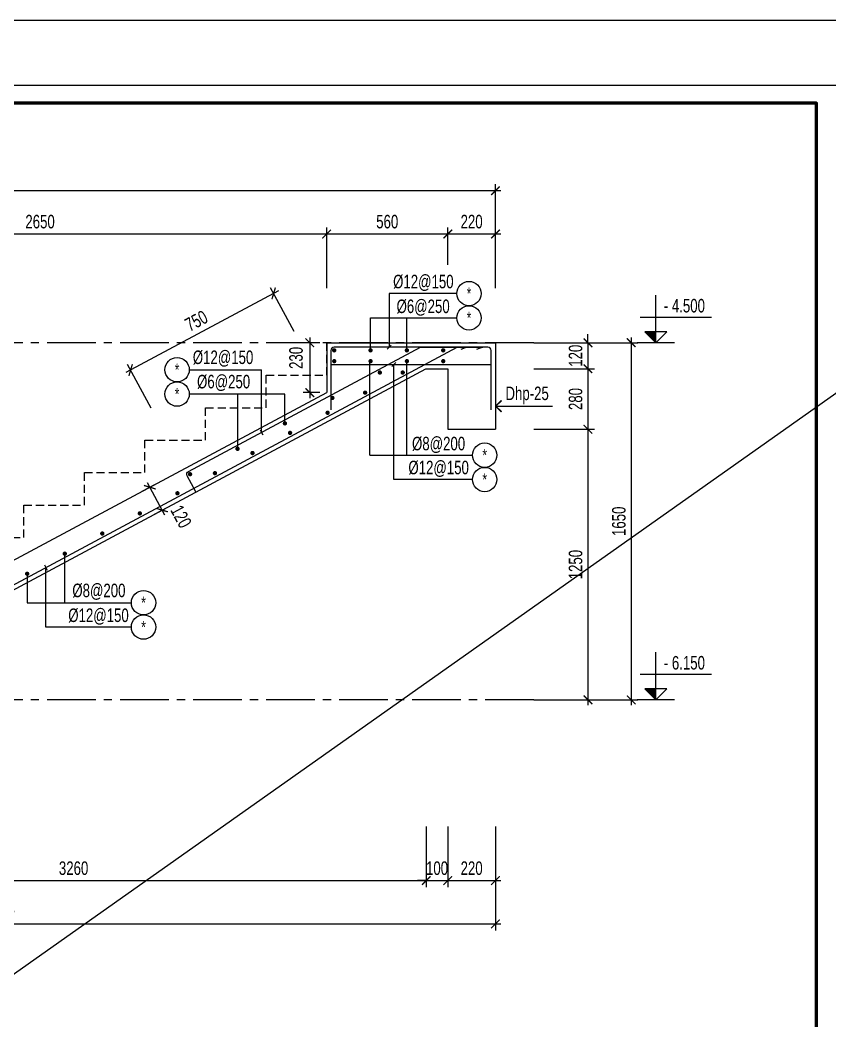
# Model space of a CAD drawing. Header units: millimetres. Extents: x -77370 to 109412, y -14880 to 214694.
# Drawn here: x 33832 to 41320, y 168025 to 177275 of the extents above; entities that cross this region are included whole.
import ezdxf
from ezdxf.enums import TextEntityAlignment as Align

# ---------------------------------------------------------------- set-up
doc = ezdxf.new("R2010")
doc.units = ezdxf.units.MM
doc.header["$LTSCALE"] = 300
doc.header["$MEASUREMENT"] = 0
doc.header["$PDMODE"] = 66
doc.linetypes.add('CENTER2', pattern=[1.125, 0.75, -0.125, 0.125, -0.125])
doc.linetypes.add('HIDDEN', pattern=[0.375, 0.25, -0.125])
doc.layers.get('0').update_dxf_attribs({"linetype": 'CONTINUOUS'})
doc.layers.get('DEFPOINTS').update_dxf_attribs({"linetype": 'CONTINUOUS'})
for name, color, linetype in [('CDC-KHUNGTEN', 7, 'CONTINUOUS'), ('CDC.01.AXIS', 160, 'CENTER2'), ('CDC.02.DIM', 1, 'CONTINUOUS'), ('CDC.03.BORDER', 3, 'CONTINUOUS'), ('CDC.04.HIDDEN', 8, 'HIDDEN'), ('CDC.05.STEEL', 4, 'CONTINUOUS'), ('CDC.06.TEXT', 2, 'CONTINUOUS'), ('CDC.11.NOTE', 8, 'CONTINUOUS'), ('CDC.14.STEELNUM', 2, 'CONTINUOUS'), ('KCS_SNODE', 6, 'CONTINUOUS')]:
    doc.layers.add(name, color=color, linetype=linetype)
doc.layers.add('KCS_Plotter', color=11, linetype='CONTINUOUS', plot=False)
doc.styles.add('KCS_SMTEXT', font='arial.ttf', dxfattribs={"width": 0.7})
doc.dimstyles.new('KCS_DIM25', dxfattribs={"dimscale": 2, "dimtxt": 62.5, "dimasz": 40, "dimexe": 30, "dimexo": 0, "dimgap": 25, "dimtad": 1, "dimdec": 0, "dimlfac": 0.5, "dimzin": 13, "dimdsep": 46, "dimtxsty": 'KCS_SMTEXT', "dimblk": 'ARCHTICK', "dimcen": 0, "dimdle": 25, "dimclrd": 1, "dimclre": 1, "dimclrt": 2, "dimadec": 0, "dimazin": 0, "dimtfac": 1, "dimtdec": 0, "dimtix": 1, "dimtmove": 2, "dimatfit": 3, "dimfxl": 1, "dimtolj": 1, "dimtzin": 13, "dimarcsym": 0})

# ---------------------------------------------------------------- blocks, each defined once
blk = doc.blocks.new('_ArchTick')
at = {"color": 0, "linetype": 'ByBlock', "const_width": 0.15}
blk.add_lwpolyline([(-0.5, -0.5), (0.5, 0.5)], dxfattribs=at)
blk = doc.blocks.new('*D593')
at = {"layer": 'CDC.02.DIM', "color": 1, "lineweight": -2, "transparency": 16777216}
for p, q in [((31066.9, 169822.3), (31066.9, 169262.3)), ((37587.6, 169822.3), (37587.6, 169262.3)), ((31016.9, 169322.3), (37637.6, 169322.3))]:
    blk.add_line(p, q, dxfattribs=at)
at = {"layer": 'DEFPOINTS', "color": 0, "transparency": 16777216}
for p in [(31066.9, 169822.3), (37587.6, 169822.3), (37587.6, 169322.3)]:
    blk.add_point(p, dxfattribs=at)
at = {"layer": 'CDC.02.DIM', "color": 1, "lineweight": -2, "transparency": 16777216, "xscale": 80, "yscale": 80, "zscale": 80, "rotation": 180}
blk.add_blockref('_ArchTick', (31066.9, 169322.3), dxfattribs=at)
at = {"layer": 'CDC.02.DIM', "color": 1, "lineweight": -2, "transparency": 16777216, "xscale": 80, "yscale": 80, "zscale": 80}
blk.add_blockref('_ArchTick', (37587.6, 169322.3), dxfattribs=at)
at = {"layer": 'CDC.02.DIM', "color": 2, "transparency": 16777216, "insert": (34327.3, 169436.2), "char_height": 125, "attachment_point": 5, "style": 'KCS_SMTEXT'}
blk.add_mtext('\\A1;3260', dxfattribs=at)
blk = doc.blocks.new('*D594')
at = {"layer": 'CDC.02.DIM', "color": 1, "lineweight": -2, "transparency": 16777216}
for p, q in [((29066.9, 169822.3), (29066.9, 168862.3)), ((38226.9, 169822.3), (38226.9, 168862.3)), ((29016.9, 168922.3), (38276.9, 168922.3))]:
    blk.add_line(p, q, dxfattribs=at)
at = {"layer": 'DEFPOINTS', "color": 0, "transparency": 16777216}
for p in [(29066.9, 169822.3), (38226.9, 169822.3), (38226.9, 168922.3)]:
    blk.add_point(p, dxfattribs=at)
at = {"layer": 'CDC.02.DIM', "color": 1, "lineweight": -2, "transparency": 16777216, "xscale": 80, "yscale": 80, "zscale": 80, "rotation": 180}
blk.add_blockref('_ArchTick', (29066.9, 168922.3), dxfattribs=at)
at = {"layer": 'CDC.02.DIM', "color": 1, "lineweight": -2, "transparency": 16777216, "xscale": 80, "yscale": 80, "zscale": 80}
blk.add_blockref('_ArchTick', (38226.9, 168922.3), dxfattribs=at)
at = {"layer": 'CDC.02.DIM', "color": 2, "transparency": 16777216, "insert": (33646.9, 169036.2), "char_height": 125, "attachment_point": 5, "style": 'KCS_SMTEXT'}
blk.add_mtext('\\A1;4580', dxfattribs=at)
blk = doc.blocks.new('*D595')
at = {"layer": 'CDC.02.DIM', "color": 1, "lineweight": -2, "transparency": 16777216}
for p, q in [((36220.8, 174772.5), (34810.5, 174016.9)), ((36365.7, 174396.3), (36148.4, 174801.7)), ((35043.4, 173687.9), (34826.2, 174093.4))]:
    blk.add_line(p, q, dxfattribs=at)
at = {"layer": 'DEFPOINTS', "color": 0, "transparency": 16777216}
for p in [(36365.7, 174396.3), (34854.5, 174040.5), (35043.4, 173687.9)]:
    blk.add_point(p, dxfattribs=at)
at = {"layer": 'CDC.02.DIM', "color": 1, "lineweight": -2, "transparency": 16777216, "xscale": 80, "yscale": 80, "zscale": 80}
for p, rotation in [((36176.8, 174748.8), 28.17859010323966), ((34854.5, 174040.5), 208.1785901032396)]:
    blk.add_blockref('_ArchTick', p, dxfattribs=dict(at, rotation=rotation))
at = {"layer": 'CDC.02.DIM', "color": 2, "transparency": 16777216, "insert": (35461.9, 174495), "char_height": 125, "attachment_point": 5, "rotation": 28.17859, "style": 'KCS_SMTEXT'}
blk.add_mtext('\\A1;750', dxfattribs=at)
blk = doc.blocks.new('*D599')
at = {"layer": 'CDC.02.DIM', "color": 1, "lineweight": -2, "transparency": 16777216}
for p, q in [((39082.3, 173542.7), (39082.3, 170942.7)), ((38582.3, 173492.7), (39142.3, 173492.7)), ((38582.3, 170992.7), (39142.3, 170992.7))]:
    blk.add_line(p, q, dxfattribs=at)
at = {"layer": 'DEFPOINTS', "color": 0, "transparency": 16777216}
for p in [(38582.3, 173492.7), (38582.3, 170992.7), (39082.3, 170992.7)]:
    blk.add_point(p, dxfattribs=at)
at = {"layer": 'CDC.02.DIM', "color": 1, "lineweight": -2, "transparency": 16777216, "xscale": 80, "yscale": 80, "zscale": 80}
for p, rotation in [((39082.3, 173492.7), 90), ((39082.3, 170992.7), 270)]:
    blk.add_blockref('_ArchTick', p, dxfattribs=dict(at, rotation=rotation))
at = {"layer": 'CDC.02.DIM', "color": 2, "transparency": 16777216, "insert": (38968.5, 172242.7), "char_height": 125, "attachment_point": 5, "rotation": 90, "style": 'KCS_SMTEXT'}
blk.add_mtext('\\A1;1250', dxfattribs=at)
blk = doc.blocks.new('*D600')
at = {"layer": 'CDC.02.DIM', "color": 1, "lineweight": -2, "transparency": 16777216}
for p, q in [((38582.3, 174292.7), (39542.3, 174292.7)), ((39482.3, 174342.7), (39482.3, 170942.7)), ((38582.3, 170992.7), (39542.3, 170992.7))]:
    blk.add_line(p, q, dxfattribs=at)
at = {"layer": 'DEFPOINTS', "color": 0, "transparency": 16777216}
for p in [(38582.3, 174292.7), (38582.3, 170992.7), (39482.3, 170992.7)]:
    blk.add_point(p, dxfattribs=at)
at = {"layer": 'CDC.02.DIM', "color": 1, "lineweight": -2, "transparency": 16777216, "xscale": 80, "yscale": 80, "zscale": 80}
for p, rotation in [((39482.3, 174292.7), 90), ((39482.3, 170992.7), 270)]:
    blk.add_blockref('_ArchTick', p, dxfattribs=dict(at, rotation=rotation))
at = {"layer": 'CDC.02.DIM', "color": 2, "transparency": 16777216, "insert": (39368.5, 172642.7), "char_height": 125, "attachment_point": 5, "rotation": 90, "style": 'KCS_SMTEXT'}
blk.add_mtext('\\A1;1650', dxfattribs=at)
blk = doc.blocks.new('*D601')
at = {"layer": 'CDC.02.DIM', "color": 1, "lineweight": -2, "transparency": 16777216}
for p, q in [((38582.3, 174292.7), (39142.3, 174292.7)), ((39082.3, 174292.7), (39082.3, 174372.7)), ((39082.3, 174292.7), (39082.3, 174052.7)), ((38582.3, 174052.7), (39142.3, 174052.7)), ((39082.3, 174052.7), (39082.3, 173972.7))]:
    blk.add_line(p, q, dxfattribs=at)
at = {"layer": 'DEFPOINTS', "color": 0, "transparency": 16777216}
for p in [(38582.3, 174292.7), (38582.3, 174052.7), (39082.3, 174052.7)]:
    blk.add_point(p, dxfattribs=at)
at = {"layer": 'CDC.02.DIM', "color": 1, "lineweight": -2, "transparency": 16777216, "xscale": 80, "yscale": 80, "zscale": 80}
for p, rotation in [((39082.3, 174292.7), 270), ((39082.3, 174052.7), 90)]:
    blk.add_blockref('_ArchTick', p, dxfattribs=dict(at, rotation=rotation))
at = {"layer": 'CDC.02.DIM', "color": 2, "transparency": 16777216, "insert": (38968.5, 174172.7), "char_height": 125, "attachment_point": 5, "rotation": 90, "style": 'KCS_SMTEXT'}
blk.add_mtext('\\A1;120', dxfattribs=at)
blk = doc.blocks.new('*D602')
at = {"layer": 'CDC.02.DIM', "color": 1, "lineweight": -2, "transparency": 16777216}
for p, q in [((39082.3, 174102.7), (39082.3, 173442.7)), ((38582.3, 174052.7), (39142.3, 174052.7)), ((38582.3, 173492.7), (39142.3, 173492.7))]:
    blk.add_line(p, q, dxfattribs=at)
at = {"layer": 'DEFPOINTS', "color": 0, "transparency": 16777216}
for p in [(38582.3, 174052.7), (38582.3, 173492.7), (39082.3, 173492.7)]:
    blk.add_point(p, dxfattribs=at)
at = {"layer": 'CDC.02.DIM', "color": 1, "lineweight": -2, "transparency": 16777216, "xscale": 80, "yscale": 80, "zscale": 80}
for p, rotation in [((39082.3, 174052.7), 90), ((39082.3, 173492.7), 270)]:
    blk.add_blockref('_ArchTick', p, dxfattribs=dict(at, rotation=rotation))
at = {"layer": 'CDC.02.DIM', "color": 2, "transparency": 16777216, "insert": (38968.5, 173772.7), "char_height": 125, "attachment_point": 5, "rotation": 90, "style": 'KCS_SMTEXT'}
blk.add_mtext('\\A1;280', dxfattribs=at)
blk = doc.blocks.new('*D606')
at = {"layer": 'CDC.02.DIM', "color": 1, "lineweight": -2, "transparency": 16777216}
for p, q in [((38276.9, 175697.7), (27816.9, 175697.7)), ((27866.9, 174797.7), (27866.9, 175757.7)), ((38226.9, 174797.7), (38226.9, 175757.7))]:
    blk.add_line(p, q, dxfattribs=at)
at = {"layer": 'DEFPOINTS', "color": 0, "transparency": 16777216}
for p in [(27866.9, 175697.7), (27866.9, 174797.7), (38226.9, 174797.7)]:
    blk.add_point(p, dxfattribs=at)
at = {"layer": 'CDC.02.DIM', "color": 1, "lineweight": -2, "transparency": 16777216, "xscale": 80, "yscale": 80, "zscale": 80, "rotation": 180}
blk.add_blockref('_ArchTick', (27866.9, 175697.7), dxfattribs=at)
at = {"layer": 'CDC.02.DIM', "color": 1, "lineweight": -2, "transparency": 16777216, "xscale": 80, "yscale": 80, "zscale": 80}
blk.add_blockref('_ArchTick', (38226.9, 175697.7), dxfattribs=at)
at = {"layer": 'CDC.02.DIM', "color": 2, "transparency": 16777216, "insert": (33046.9, 175811.6), "char_height": 125, "attachment_point": 5, "style": 'KCS_SMTEXT'}
blk.add_mtext('\\A1;5180', dxfattribs=at)
blk = doc.blocks.new('*D608')
at = {"layer": 'CDC.02.DIM', "color": 1, "lineweight": -2, "transparency": 16777216}
for p, q in [((36666.9, 175012.9), (36666.9, 175357.7)), ((37786.9, 175012.9), (37786.9, 175357.7)), ((37836.9, 175297.7), (36616.9, 175297.7))]:
    blk.add_line(p, q, dxfattribs=at)
at = {"layer": 'DEFPOINTS', "color": 0, "transparency": 16777216}
for p in [(36666.9, 175297.7), (36666.9, 175012.9), (37786.9, 175012.9)]:
    blk.add_point(p, dxfattribs=at)
at = {"layer": 'CDC.02.DIM', "color": 1, "lineweight": -2, "transparency": 16777216, "xscale": 80, "yscale": 80, "zscale": 80, "rotation": 180}
blk.add_blockref('_ArchTick', (36666.9, 175297.7), dxfattribs=at)
at = {"layer": 'CDC.02.DIM', "color": 1, "lineweight": -2, "transparency": 16777216, "xscale": 80, "yscale": 80, "zscale": 80}
blk.add_blockref('_ArchTick', (37786.9, 175297.7), dxfattribs=at)
at = {"layer": 'CDC.02.DIM', "color": 2, "transparency": 16777216, "insert": (37226.9, 175411.6), "char_height": 125, "attachment_point": 5, "style": 'KCS_SMTEXT'}
blk.add_mtext('\\A1;560', dxfattribs=at)
blk = doc.blocks.new('*D517')
at = {"layer": 'CDC.02.DIM', "color": 1, "lineweight": -2, "transparency": 16777216}
for p, q in [((35008.2, 173002), (35168.7, 172702.3)), ((34961.9, 172920.5), (35084.7, 172986.3)), ((35075.3, 172708.9), (35198, 172774.7))]:
    blk.add_line(p, q, dxfattribs=at)
at = {"layer": 'DEFPOINTS', "color": 0, "transparency": 16777216}
for p in [(34961.9, 172920.5), (35145.1, 172746.4), (35075.3, 172708.9)]:
    blk.add_point(p, dxfattribs=at)
at = {"layer": 'CDC.02.DIM', "color": 1, "lineweight": -2, "transparency": 16777216, "xscale": 80, "yscale": 80, "zscale": 80}
for p, rotation in [((35031.8, 172957.9), 118.17859010996), ((35145.1, 172746.4), 298.17859010996)]:
    blk.add_blockref('_ArchTick', p, dxfattribs=dict(at, rotation=rotation))
at = {"layer": 'CDC.02.DIM', "color": 2, "transparency": 16777216, "insert": (35320.6, 172686.3), "char_height": 125, "attachment_point": 5, "rotation": 298.17859, "style": 'KCS_SMTEXT'}
blk.add_mtext('\\A1;120', dxfattribs=at)
blk = doc.blocks.new('*D520')
at = {"layer": 'CDC.02.DIM', "color": 1, "lineweight": -2, "transparency": 16777216}
for p, q in [((37587.6, 169822.3), (37587.6, 169262.3)), ((37786.9, 169822.3), (37786.9, 169262.3)), ((37587.6, 169322.3), (37507.6, 169322.3)), ((37587.6, 169322.3), (37786.9, 169322.3)), ((37786.9, 169322.3), (37866.9, 169322.3))]:
    blk.add_line(p, q, dxfattribs=at)
at = {"layer": 'DEFPOINTS', "color": 0, "transparency": 16777216}
for p in [(37587.6, 169822.3), (37786.9, 169822.3), (37786.9, 169322.3)]:
    blk.add_point(p, dxfattribs=at)
at = {"layer": 'CDC.02.DIM', "color": 1, "lineweight": -2, "transparency": 16777216, "xscale": 80, "yscale": 80, "zscale": 80}
blk.add_blockref('_ArchTick', (37587.6, 169322.3), dxfattribs=at)
at = {"layer": 'CDC.02.DIM', "color": 1, "lineweight": -2, "transparency": 16777216, "xscale": 80, "yscale": 80, "zscale": 80, "rotation": 180}
blk.add_blockref('_ArchTick', (37786.9, 169322.3), dxfattribs=at)
at = {"layer": 'CDC.02.DIM', "color": 2, "transparency": 16777216, "insert": (37687.3, 169436.2), "char_height": 125, "attachment_point": 5, "style": 'KCS_SMTEXT'}
blk.add_mtext('\\A1;100', dxfattribs=at)
blk = doc.blocks.new('*D521')
at = {"layer": 'CDC.02.DIM', "color": 1, "lineweight": -2, "transparency": 16777216}
for p, q in [((37786.9, 169822.3), (37786.9, 169262.3)), ((38226.9, 169822.3), (38226.9, 169262.3)), ((37736.9, 169322.3), (38276.9, 169322.3))]:
    blk.add_line(p, q, dxfattribs=at)
at = {"layer": 'DEFPOINTS', "color": 0, "transparency": 16777216}
for p in [(37786.9, 169822.3), (38226.9, 169822.3), (38226.9, 169322.3)]:
    blk.add_point(p, dxfattribs=at)
at = {"layer": 'CDC.02.DIM', "color": 1, "lineweight": -2, "transparency": 16777216, "xscale": 80, "yscale": 80, "zscale": 80, "rotation": 180}
blk.add_blockref('_ArchTick', (37786.9, 169322.3), dxfattribs=at)
at = {"layer": 'CDC.02.DIM', "color": 1, "lineweight": -2, "transparency": 16777216, "xscale": 80, "yscale": 80, "zscale": 80}
blk.add_blockref('_ArchTick', (38226.9, 169322.3), dxfattribs=at)
at = {"layer": 'CDC.02.DIM', "color": 2, "transparency": 16777216, "insert": (38006.9, 169436.2), "char_height": 125, "attachment_point": 5, "style": 'KCS_SMTEXT'}
blk.add_mtext('\\A1;220', dxfattribs=at)
blk = doc.blocks.new('*D522')
at = {"layer": 'CDC.02.DIM', "color": 1, "lineweight": -2, "transparency": 16777216}
for p, q in [((37786.9, 175012.9), (37786.9, 175357.7)), ((38226.9, 175012.9), (38226.9, 175357.7)), ((38276.9, 175297.7), (37736.9, 175297.7))]:
    blk.add_line(p, q, dxfattribs=at)
at = {"layer": 'DEFPOINTS', "color": 0, "transparency": 16777216}
for p in [(37786.9, 175297.7), (37786.9, 175012.9), (38226.9, 175012.9)]:
    blk.add_point(p, dxfattribs=at)
at = {"layer": 'CDC.02.DIM', "color": 1, "lineweight": -2, "transparency": 16777216, "xscale": 80, "yscale": 80, "zscale": 80, "rotation": 180}
blk.add_blockref('_ArchTick', (37786.9, 175297.7), dxfattribs=at)
at = {"layer": 'CDC.02.DIM', "color": 1, "lineweight": -2, "transparency": 16777216, "xscale": 80, "yscale": 80, "zscale": 80}
blk.add_blockref('_ArchTick', (38226.9, 175297.7), dxfattribs=at)
at = {"layer": 'CDC.02.DIM', "color": 2, "transparency": 16777216, "insert": (38006.9, 175411.6), "char_height": 125, "attachment_point": 5, "style": 'KCS_SMTEXT'}
blk.add_mtext('\\A1;220', dxfattribs=at)
blk = doc.blocks.new('*D523')
at = {"layer": 'CDC.02.DIM', "color": 1, "lineweight": -2, "transparency": 16777216}
for p, q in [((31367.4, 174797.7), (31367.4, 175357.7)), ((36666.9, 174797.7), (36666.9, 175357.7)), ((36716.9, 175297.7), (31317.4, 175297.7))]:
    blk.add_line(p, q, dxfattribs=at)
at = {"layer": 'DEFPOINTS', "color": 0, "transparency": 16777216}
for p in [(31367.4, 175297.7), (31367.4, 174797.7), (36666.9, 174797.7)]:
    blk.add_point(p, dxfattribs=at)
at = {"layer": 'CDC.02.DIM', "color": 1, "lineweight": -2, "transparency": 16777216, "xscale": 80, "yscale": 80, "zscale": 80, "rotation": 180}
blk.add_blockref('_ArchTick', (31367.4, 175297.7), dxfattribs=at)
at = {"layer": 'CDC.02.DIM', "color": 1, "lineweight": -2, "transparency": 16777216, "xscale": 80, "yscale": 80, "zscale": 80}
blk.add_blockref('_ArchTick', (36666.9, 175297.7), dxfattribs=at)
at = {"layer": 'CDC.02.DIM', "color": 2, "transparency": 16777216, "insert": (34017.2, 175411.6), "char_height": 125, "attachment_point": 5, "style": 'KCS_SMTEXT'}
blk.add_mtext('\\A1;2650', dxfattribs=at)
blk = doc.blocks.new('*D568')
at = {"layer": 'CDC.02.DIM', "color": 1, "lineweight": -2, "transparency": 16777216}
for p, q in [((36603.7, 174292.7), (36450.3, 174292.7)), ((36510.3, 174342.7), (36510.3, 173781.9)), ((36603.7, 173831.9), (36450.3, 173831.9))]:
    blk.add_line(p, q, dxfattribs=at)
at = {"layer": 'DEFPOINTS', "color": 0, "transparency": 16777216}
for p in [(36603.7, 174292.7), (36510.3, 173831.9), (36603.7, 173831.9)]:
    blk.add_point(p, dxfattribs=at)
at = {"layer": 'CDC.02.DIM', "color": 1, "lineweight": -2, "transparency": 16777216, "xscale": 80, "yscale": 80, "zscale": 80}
for p, rotation in [((36510.3, 174292.7), 90), ((36510.3, 173831.9), 270)]:
    blk.add_blockref('_ArchTick', p, dxfattribs=dict(at, rotation=rotation))
at = {"layer": 'CDC.02.DIM', "color": 2, "transparency": 16777216, "insert": (36384, 174153.1), "char_height": 125, "attachment_point": 5, "rotation": 90, "style": 'KCS_SMTEXT'}
blk.add_mtext('\\A1;230', dxfattribs=at)
blk = doc.blocks.new('Khung tên chuẩn')
at = {"layer": 'CDC-KHUNGTEN', "color": 8}
blk.add_lwpolyline([(75096, 1100), (83000, 1100), (83000, 58300), (3000, 58300), (3000, 1100), (75096, 1100)], dxfattribs=at)
at = {"layer": 'CDC-KHUNGTEN', "color": 255, "lineweight": 60}
blk.add_lwpolyline([(74900, 1400), (74900, 58000), (3300, 58000), (3300, 1400), (74900, 1400)], close=True, dxfattribs=at)
at = {"layer": 'DEFPOINTS', "color": 1, "ltscale": 0.2}
blk.add_lwpolyline([(0, 0), (0, 59400), (84100, 59400), (84100, 0), (0, 0)], close=True, dxfattribs=at)

msp = doc.modelspace()

# ---------------------------------------------------------------- linework, layer by layer
at = {"layer": 'CDC.01.AXIS', "ltscale": 2}
for p, q in [((38582.3, 174292.7), (27241.2, 174292.7)), ((38582.3, 170992.7), (27241.2, 170992.7))]:
    msp.add_line(p, q, dxfattribs=at)
at = {"layer": 'CDC.02.DIM'}
for p, q in [((39710.5, 174292.7), (39710.5, 174733.9)), ((40224.2, 174526.2), (39566.6, 174526.2)), ((39811.2, 174393.4), (39609.8, 174393.4)), ((39710.5, 174292.7), (39609.8, 174393.4)), ((39710.5, 174292.7), (39811.2, 174393.4)), ((39883.7, 174292.7), (39537.3, 174292.7)), ((39710.5, 170992.7), (39710.5, 171433.9)), ((40224.2, 171226.2), (39566.6, 171226.2)), ((39811.2, 171093.4), (39609.8, 171093.4)), ((39710.5, 170992.7), (39609.8, 171093.4)), ((39710.5, 170992.7), (39811.2, 171093.4)), ((39883.7, 170992.7), (39537.3, 170992.7))]:
    msp.add_line(p, q, dxfattribs=at)
for points in [[(39609.8, 174393.4), (39710.5, 174292.7), (39710.5, 174393.4)], [(39609.8, 171093.4), (39710.5, 170992.7), (39710.5, 171093.4)]]:
    msp.add_solid(points, dxfattribs=at)
at = {"layer": 'CDC.03.BORDER'}
for p, q in [((36666.9, 174292.7), (36666.9, 173833.9)), ((36666.9, 174292.7), (38226.9, 174292.7)), ((38226.9, 174292.7), (38226.9, 173492.7)), ((31066.9, 170561.6), (37583.6, 174052.7)), ((37583.6, 174052.7), (37786.9, 174052.7)), ((37786.9, 174052.7), (37786.9, 173492.7)), ((31363.4, 170992.7), (36666.9, 173833.9)), ((37786.9, 173492.7), (38226.9, 173492.7))]:
    msp.add_line(p, q, dxfattribs=at)
at = {"layer": 'CDC.04.HIDDEN'}
msp.add_lwpolyline([(31066.9, 170992.7), (31066.9, 171292.7), (31626.9, 171292.7), (31626.9, 171592.7), (32186.9, 171592.7), (32186.9, 171892.7), (32746.9, 171892.7), (32746.9, 172192.7), (33306.9, 172192.7), (33306.9, 172492.7), (33866.9, 172492.7), (33866.9, 172792.7), (34426.9, 172792.7), (34426.9, 173092.7), (34986.9, 173092.7), (34986.9, 173392.7), (35546.9, 173392.7), (35546.9, 173692.7), (36106.9, 173692.7), (36106.9, 173992.7), (36666.9, 173992.7), (36666.9, 174292.7)], dxfattribs=at)
at = {"layer": 'CDC.05.STEEL'}
msp.add_line((36706.9, 174092.7), (38186.9, 174092.7), dxfattribs=at)
msp.add_lwpolyline([(30706.9, 170414.1), (37872.3, 174252.7), (38111.2, 174252.7), (38053.4, 174229.2)], dxfattribs=at)
for points in [[(35458, 172914), (35377.8, 173063.8, -0.414214), (35390, 173104.5), (37533.4, 174252.7), (37964.1, 174252.7), (37906.3, 174229.2)], [(38186.9, 173673.1), (38186.9, 174222.7, 0.414214), (38156.9, 174252.7), (36736.9, 174252.7, 0.414214), (36706.9, 174222.7), (36706.9, 173673.1)]]:
    msp.add_lwpolyline(points, format="xyb", dxfattribs=at)
at = {"layer": 'CDC.11.NOTE'}
for p, q in [((37870.6, 174747.5), (37244.5, 174747.5)), ((37244.5, 174747.5), (37244.5, 174252.7)), ((37072.8, 174522.5), (37870.6, 174522.5)), ((37072.8, 174222.7), (37072.8, 174522.5)), ((37408.7, 174222.7), (37408.7, 174522.5)), ((37065.2, 173253.9), (37065.2, 174122.7)), ((37408.7, 173253.9), (37408.7, 174122.7)), ((35396.7, 174043.4), (36064.5, 174043.4)), ((36064.5, 173465.8), (36064.5, 174043.4)), ((37288.7, 173028.9), (37288.7, 174092.7)), ((36281.1, 173818.4), (35396.7, 173818.4)), ((35842.7, 173818.4), (35842.7, 173312.9)), ((36281.1, 173547.8), (36281.1, 173818.4)), ((37065.2, 173253.9), (38015.6, 173253.9)), ((38015.6, 173028.9), (37288.7, 173028.9)), ((34245.4, 171890.1), (34245.4, 172343.8)), ((33898.2, 172157.8), (33898.2, 171890.1)), ((34069.6, 171665.1), (34069.6, 172216)), ((33898.2, 171890.1), (34861.4, 171890.1)), ((34861.4, 171665.1), (34069.6, 171665.1))]:
    msp.add_line(p, q, dxfattribs=at)
at = {"layer": 'CDC.11.NOTE', "color": 3}
for p, q in [((37263.1, 174271.3), (37225.9, 174234.1)), ((37307.3, 174111.3), (37270.2, 174074.1)), ((36052.6, 173489.2), (36076.4, 173442.4)), ((34057.7, 172239.1), (34081.5, 172192.3))]:
    msp.add_line(p, q, dxfattribs=at)
at = {"layer": 'CDC.11.NOTE'}
msp.add_lwpolyline([(38226.9, 173707.6), (38280, 173760.6), (38283.5, 173757.1), (38231.9, 173707.6), (38283.5, 173658.1), (38280, 173654.5), (38226.9, 173707.6), (38753.2, 173707.6)], dxfattribs=at)
at = {"layer": 'CDC.14.STEELNUM', "color": 8}
for centre in [(37983.1, 174747.5), (37983.1, 174522.5), (35284.2, 174043.4), (35284.2, 173818.4), (38128.1, 173253.9), (38128.1, 173028.9), (34973.9, 171890.1), (34973.9, 171665.1)]:
    msp.add_circle(centre, 112.5, dxfattribs=at)
at = {"layer": 'KCS_Plotter'}
msp.add_line((0, 144605.5), (46255, 177275.5), dxfattribs=at)
at = {"layer": 'KCS_SNODE', "const_width": 20}
for points in [[(36727, 174224.1, -1), (36746.8, 174221.3, -1)], [(37062.9, 174224.1, -1), (37082.7, 174221.3, -1)], [(37398.8, 174224.1, -1), (37418.6, 174221.3, -1)], [(37734.7, 174224.1, -1), (37754.5, 174221.3, -1)], [(36727, 174124.1, -1), (36746.8, 174121.3, -1)], [(37062.9, 174124.1, -1), (37082.7, 174121.3, -1)], [(37398.8, 174124.1, -1), (37418.6, 174121.3, -1)], [(37734.7, 174124.1, -1), (37754.5, 174121.3, -1)], [(37148.2, 174019, -1), (37168, 174016.2, -1)], [(37360, 174019, -1), (37379.8, 174016.2, -1)], [(37012.8, 173833, -1), (37032.6, 173830.2, -1)], [(36709.7, 173784.1, -1), (36729.5, 173781.3, -1)], [(36665.6, 173647.1, -1), (36685.4, 173644.2, -1)], [(36271.2, 173549.2, -1), (36291, 173546.4, -1)], [(36318.5, 173461.1, -1), (36338.3, 173458.2, -1)], [(35832.8, 173314.3, -1), (35852.6, 173311.5, -1)], [(35971.3, 173275.1, -1), (35991.1, 173272.2, -1)], [(35394.3, 173079.4, -1), (35414.1, 173076.6, -1)], [(35624.1, 173089.1, -1), (35643.9, 173086.3, -1)], [(35277, 172903.1, -1), (35296.8, 172900.3, -1)], [(34929.8, 172717.1, -1), (34949.6, 172714.3, -1)], [(34582.6, 172531.2, -1), (34602.4, 172528.3, -1)], [(34235.5, 172345.2, -1), (34255.3, 172342.3, -1)], [(33888.3, 172159.2, -1), (33908.1, 172156.4, -1)]]:
    msp.add_lwpolyline(points, format="xyb", close=True, dxfattribs=at)

# ---------------------------------------------------------------- block references
at = {"xscale": 0.5500000002648449, "yscale": 0.5500000002648449, "zscale": 0.5500000002648449}
msp.add_blockref('Khung tên chuẩn', (0, 144605.5), dxfattribs=at)

# ---------------------------------------------------------------- texts
at = {"layer": 'CDC.02.DIM', "color": 2, "linetype": 'ByBlock', "style": 'KCS_SMTEXT', "width": 0.7}
for s, p in [('- 4.500', (39783.6, 174572.9)), ('- 6.150', (39783.6, 171272.9))]:
    msp.add_text(s, height=125, rotation=360, dxfattribs=at).set_placement(p)
at = {"layer": 'CDC.06.TEXT', "color": 2, "linetype": 'ByBlock', "style": 'KCS_SMTEXT', "width": 0.7}
for s, p in [('%%C12@150', (37560.7, 174849.3)), ('%%C6@250', (37558.7, 174620.5)), ('%%C12@150', (35709.1, 174149.5)), ('%%C6@250', (35714.1, 173924.5)), ('%%C8@200', (37701.6, 173351.9)), ('%%C12@150', (37702.1, 173130.7)), ('%%C8@200', (34561.3, 171994.7)), ('%%C12@150', (34557.6, 171765.2))]:
    msp.add_text(s, height=125, dxfattribs=at).set_placement(p, align=Align.MIDDLE)
at = {"layer": 'CDC.06.TEXT', "color": 7, "linetype": 'ByBlock', "style": 'KCS_SMTEXT', "width": 0.7}
msp.add_text('Dhp-25', height=125, dxfattribs=at).set_placement((38520.2, 173809.8), align=Align.MIDDLE)
at = {"layer": 'CDC.14.STEELNUM', "style": 'KCS_SMTEXT', "width": 0.7}
for p in [(37983.1, 174747.5), (37983.1, 174522.5), (35284.2, 174043.4), (35284.2, 173818.4), (38128.1, 173253.9), (38128.1, 173028.9), (34973.9, 171890.1), (34973.9, 171665.1)]:
    msp.add_text('*', height=112.5, dxfattribs=at).set_placement(p, align=Align.MIDDLE)

# ---------------------------------------------------------------- dimensions: what is measured, and where the dimension line sits
at = {"layer": 'CDC.02.DIM'}
for base, p1, p2, picture, middle in [((27866.9, 175697.7), (38226.9, 174797.7), (27866.9, 174797.7), '*D606', (33046.9, 175811.6)), ((31367.4, 175297.7), (36666.9, 174797.7), (31367.4, 174797.7), '*D523', (34017.2, 175411.6)), ((36666.9, 175297.7), (37786.9, 175012.9), (36666.9, 175012.9), '*D608', (37226.9, 175411.6)), ((37786.9, 175297.7), (38226.9, 175012.9), (37786.9, 175012.9), '*D522', (38006.9, 175411.6))]:
    dim = msp.add_linear_dim(base=base, p1=p1, p2=p2, dimstyle='KCS_DIM25', dxfattribs=at)
    dim.commit()
    dim.dimension.update_dxf_attribs({"geometry": picture, "text_midpoint": middle})
for base, p1, p2, angle, picture, middle in [((34854.5, 174040.5), (36365.7, 174396.3), (35043.4, 173687.9), 208.17859, '*D595', (35461.9, 174495)), ((39082.3, 174052.7), (38582.3, 174292.7), (38582.3, 174052.7), 90, '*D601', (38968.5, 174172.7)), ((39482.3, 170992.7), (38582.3, 174292.7), (38582.3, 170992.7), 90, '*D600', (39368.5, 172642.7)), ((39082.3, 173492.7), (38582.3, 174052.7), (38582.3, 173492.7), 90, '*D602', (38968.5, 173772.7)), ((39082.3, 170992.7), (38582.3, 173492.7), (38582.3, 170992.7), 90, '*D599', (38968.5, 172242.7)), ((38226.9, 168922.3), (29066.9, 169822.3), (38226.9, 169822.3), 180, '*D594', (33646.9, 169036.2)), ((37587.6, 169322.3), (31066.9, 169822.3), (37587.6, 169822.3), 180, '*D593', (34327.3, 169436.2)), ((37786.9, 169322.3), (37587.6, 169822.3), (37786.9, 169822.3), 180, '*D520', (37687.3, 169436.2)), ((38226.9, 169322.3), (37786.9, 169822.3), (38226.9, 169822.3), 180, '*D521', (38006.9, 169436.2))]:
    dim = msp.add_linear_dim(base=base, p1=p1, p2=p2, angle=angle, dimstyle='KCS_DIM25', dxfattribs=at)
    dim.commit()
    dim.dimension.update_dxf_attribs({"geometry": picture, "text_midpoint": middle})
for base, p1, p2, angle, picture, middle in [((36510.3, 173831.9), (36603.7, 174292.7), (36603.7, 173831.9), 90, '*D568', (36384, 174153.1)), ((35145.1, 172746.4), (34961.9, 172920.5), (35075.3, 172708.9), 298.17859, '*D517', (35320.6, 172686.3))]:
    dim = msp.add_linear_dim(base=base, p1=p1, p2=p2, angle=angle, dimstyle='KCS_DIM25', dxfattribs=at)
    dim.commit()
    dim.dimension.update_dxf_attribs({"geometry": picture, "text_midpoint": middle, "dimtype": 160})

doc.saveas('drawing.dxf')
